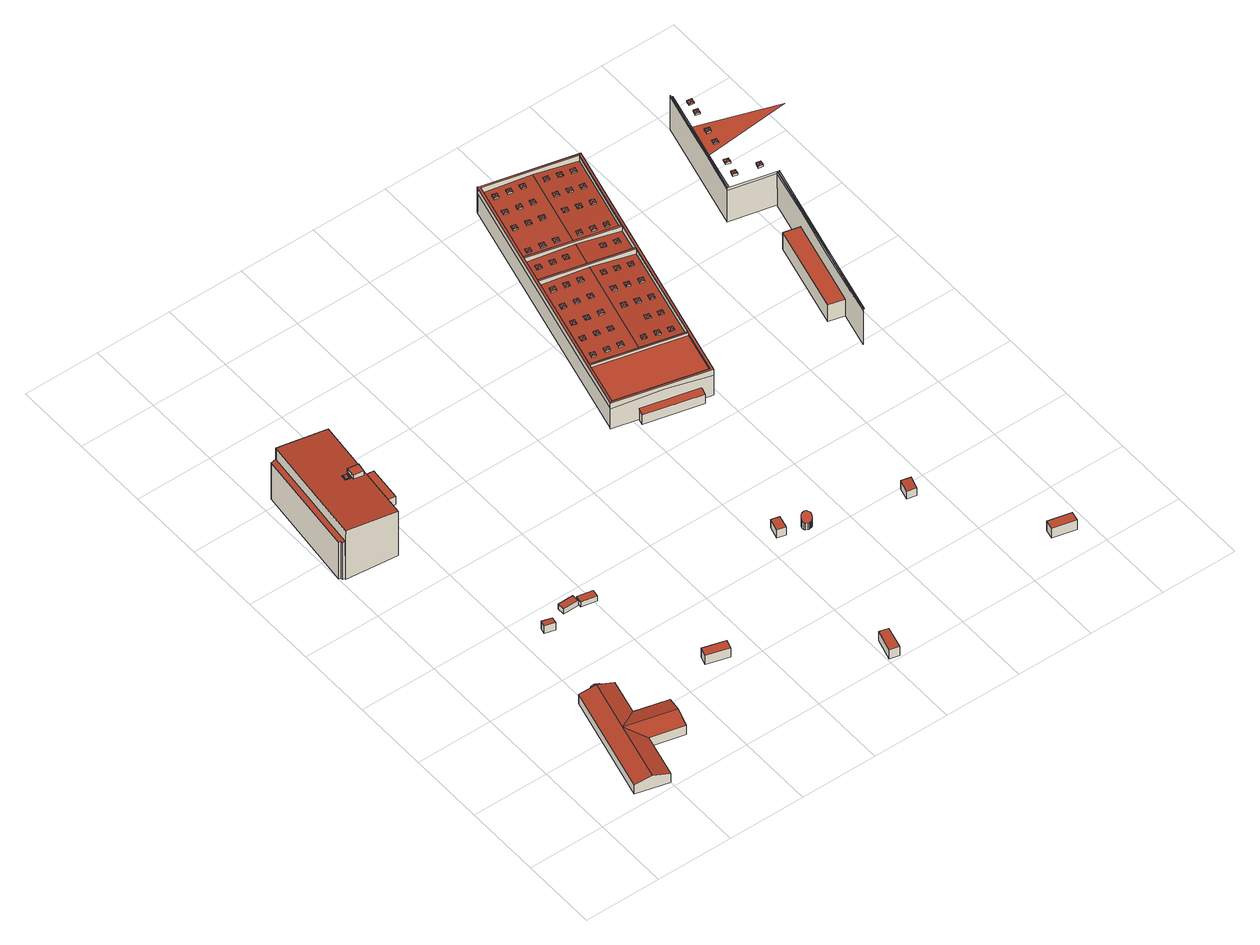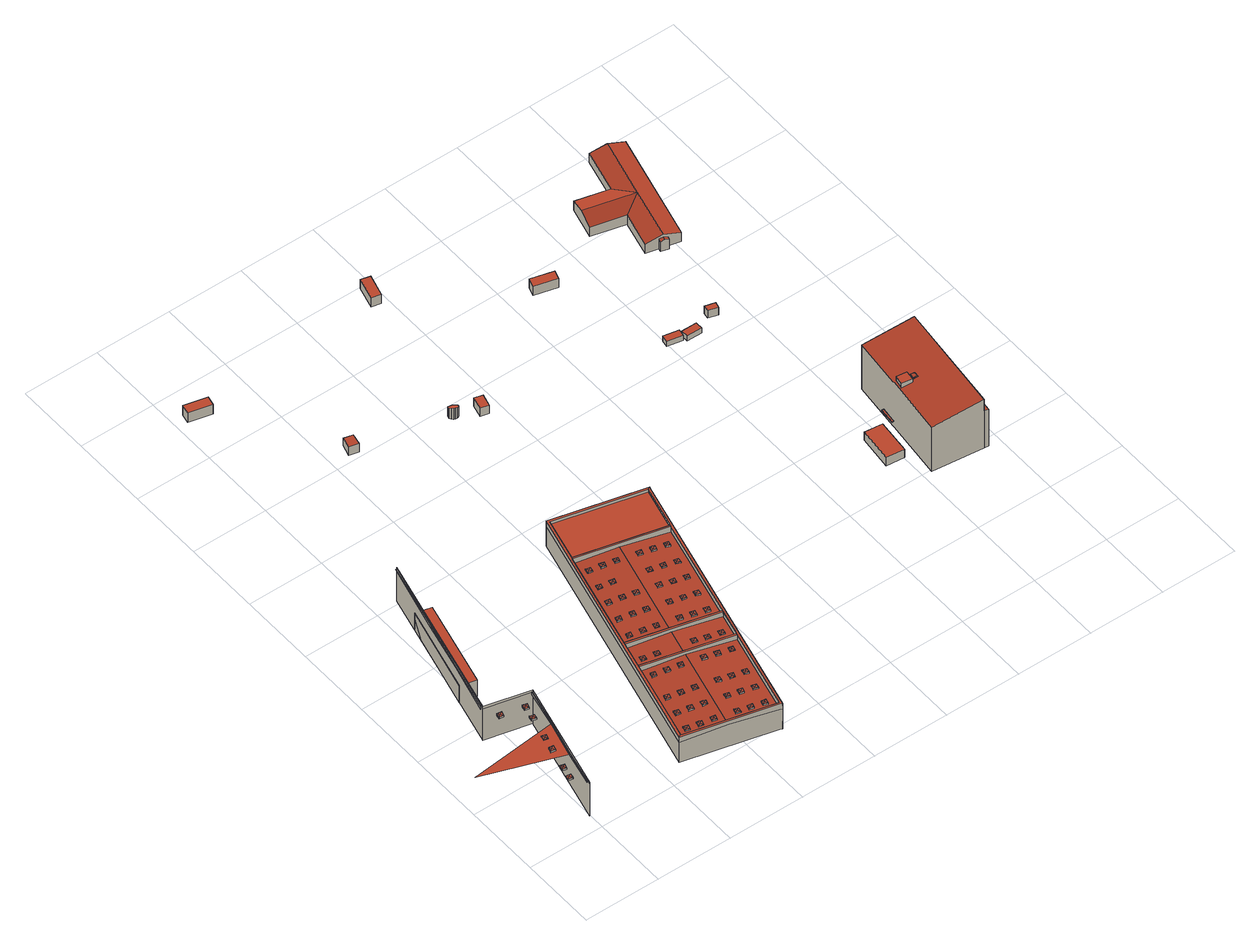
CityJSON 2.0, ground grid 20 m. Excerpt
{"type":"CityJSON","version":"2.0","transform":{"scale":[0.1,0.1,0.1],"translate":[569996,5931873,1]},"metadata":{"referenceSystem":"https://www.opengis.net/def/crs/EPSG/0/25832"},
"CityObjects":{
"building1":{"type":"Building","attributes":{"Grundfläche 2D":"339.719258","Grundhöhe NN":"2.034"},"geometry":[{"type":"Solid","lod":"3","boundaries":[[[[0,1,2,3]],[[1,4,5,2]],[[5,6,7,2]],[[7,8,9,2]],[[10,11,3,2,9]],[[12,13,14,15]],[[16,12,15,17]],[[1,0,18,19]],[[4,1,19,20]],[[6,5,4,20,21]],[[7,6,21,22]],[[8,7,22,23]],[[15,14,24,25,10,9,8,23,26,17]],[[11,10,25,27]],[[18,0,3,11,27]],[[16,17,26,28]],[[13,12,16,28,29]],[[14,13,29,24]],[[19,18,27,25,24,29,28,26,23,22,21,20]]]],"semantics":{"surfaces":[{"type":"RoofSurface"},{"type":"WallSurface"},{"type":"GroundSurface"}],"values":[[0,0,0,0,0,0,0,1,1,1,1,1,1,1,1,1,1,1,2]]}}]},
"building2":{"type":"Building","attributes":{"Grundfläche 2D":"427.227455","Grundhöhe NN":"2.000"},"children":["building2-1","building2-2","building2-3"],"geometry":[{"type":"Solid","lod":"3","boundaries":[[[[30,31,32,33,34,35]],[[36,37,38,39,40,41]],[[32,31,30,42,43,44,45,33]],[[33,45,46,41,34]],[[47,35,34,41,40,48]],[[30,35,47,42]],[[36,41,46,49]],[[37,36,49,50]],[[39,38,51,52]],[[38,37,50,51]],[[40,39,52,48]],[[43,42,47,48,52,51,50,49,46,45,44]]]],"semantics":{"surfaces":[{"type":"RoofSurface"},{"type":"WallSurface"},{"type":"GroundSurface"}],"values":[[0,0,1,1,1,1,1,1,1,1,1,2]]}}]},
"building2-1":{"type":"BuildingInstallation","parents":["building2"],"geometry":[{"type":"MultiSurface","lod":"3","boundaries":[[[53,54,55,56]],[[54,53,57,58]],[[58,59,55,54]],[[59,60,56,55]],[[53,56,60,57]]],"semantics":{"surfaces":[{"type":"RoofSurface"},{"type":"WallSurface"}],"values":[0,1,1,1,1]}}]},
"building2-2":{"type":"BuildingInstallation","parents":["building2"],"geometry":[{"type":"MultiSurface","lod":"3","boundaries":[[[61,62,63,64]],[[62,65,63]],[[61,64,66]],[[67,68,66,65]],[[61,66,68]],[[62,67,65]],[[62,61,68,67]],[[64,63,69,70]],[[66,64,70,71]],[[65,66,71,72]],[[63,65,72,69]]],"semantics":{"surfaces":[{"type":"RoofSurface"},{"type":"WallSurface"}],"values":[0,0,0,0,0,0,0,1,1,1,1]}}]},
"building2-3":{"type":"BuildingInstallation","parents":["building2"],"geometry":[{"type":"MultiSurface","lod":"3","boundaries":[[[73,74,75,76,77]],[[75,74,73,78,79,80]],[[76,75,80,81]],[[77,76,81,82]],[[73,77,82,78]],[[80,79,78,82,81]]],"semantics":{"surfaces":[{"type":"RoofSurface"},{"type":"WallSurface"},{"type":"OuterCeilingSurface"}],"values":[0,1,1,1,1,2]}}]},
"building3":{"type":"Building","attributes":{"Grundfläche 2D":"4.093659","Grundhöhe NN":"2.203"},"geometry":[{"type":"Solid","lod":"3","boundaries":[[[[83,84,85,86]],[[87,88,86,85]],[[88,89,83,86]],[[89,90,84,83]],[[90,87,85,84]],[[90,89,88,87]]]],"semantics":{"surfaces":[{"type":"RoofSurface"},{"type":"WallSurface"},{"type":"GroundSurface"}],"values":[[0,1,1,1,1,2]]}}]},
"building4":{"type":"Building","attributes":{"Grundfläche 2D":"7.383298","Grundhöhe NN":"2.461"},"geometry":[{"type":"Solid","lod":"3","boundaries":[[[[91,92,93,94]],[[95,96,94,93]],[[96,97,91,94]],[[97,98,92,91]],[[98,95,93,92]],[[98,97,96,95]]]],"semantics":{"surfaces":[{"type":"RoofSurface"},{"type":"WallSurface"},{"type":"GroundSurface"}],"values":[[0,1,1,1,1,2]]}}]},
"building5":{"type":"Building","attributes":{"Grundfläche 2D":"42.751842","Grundhöhe NN":"2.027"},"geometry":[{"type":"Solid","lod":"3","boundaries":[[[[99,100,101,102]],[[103,104,102,101]],[[104,105,99,102]],[[105,106,100,99]],[[106,103,101,100]],[[106,105,104,103]]]],"semantics":{"surfaces":[{"type":"RoofSurface"},{"type":"WallSurface"},{"type":"GroundSurface"}],"values":[[0,1,1,1,1,2]]}}]},
"building6":{"type":"Building","attributes":{"Grundfläche 2D":"7.384051","Grundhöhe NN":"2.547"},"geometry":[{"type":"Solid","lod":"3","boundaries":[[[[107,108,109,110]],[[111,112,110,109]],[[112,113,107,110]],[[113,114,108,107]],[[114,111,109,108]],[[114,113,112,111]]]],"semantics":{"surfaces":[{"type":"RoofSurface"},{"type":"WallSurface"},{"type":"GroundSurface"}],"values":[[0,1,1,1,1,2]]}}]},
"building7":{"type":"Building","attributes":{"Grundfläche 2D":"14.426968","Grundhöhe NN":"2.029"},"geometry":[{"type":"Solid","lod":"3","boundaries":[[[[115,116,117,118]],[[119,120,118,117]],[[120,121,115,118]],[[121,122,116,115]],[[122,119,117,116]],[[122,121,120,119]]]],"semantics":{"surfaces":[{"type":"RoofSurface"},{"type":"WallSurface"},{"type":"GroundSurface"}],"values":[[0,1,1,1,1,2]]}}]},
"building8":{"type":"Building","attributes":{"Grundfläche 2D":"14.946478","Grundhöhe NN":"2.054"},"geometry":[{"type":"Solid","lod":"3","boundaries":[[[[123,124,125,126]],[[127,128,126,125]],[[128,129,123,126]],[[129,130,124,123]],[[130,127,125,124]],[[130,129,128,127]]]],"semantics":{"surfaces":[{"type":"RoofSurface"},{"type":"WallSurface"},{"type":"GroundSurface"}],"values":[[0,1,1,1,1,2]]}}]},
"building9":{"type":"Building","attributes":{"Grundfläche 2D":"7.310961","Grundhöhe NN":"2.620"},"geometry":[{"type":"Solid","lod":"3","boundaries":[[[[131,132,133,134]],[[135,136,134,133]],[[136,137,131,134]],[[137,138,132,131]],[[138,135,133,132]],[[138,137,136,135]]]],"semantics":{"surfaces":[{"type":"RoofSurface"},{"type":"WallSurface"},{"type":"GroundSurface"}],"values":[[0,1,1,1,1,2]]}}]},
"building10":{"type":"Building","attributes":{"Grundfläche 2D":"4.818431","Grundhöhe NN":"2.617"},"geometry":[{"type":"Solid","lod":"3","boundaries":[[[[139,140,141,142,143,144,145,146,147,148,149,150,151,152,153,154,155,156]],[[157,158,148,147]],[[158,159,149,148]],[[159,160,150,149]],[[160,161,151,150]],[[161,162,152,151]],[[162,163,153,152]],[[163,164,154,153]],[[164,165,155,154]],[[165,166,156,155]],[[166,167,139,156]],[[167,168,140,139]],[[168,169,141,140]],[[169,170,142,141]],[[170,171,143,142]],[[171,172,144,143]],[[172,173,145,144]],[[174,157,147,146]],[[173,174,146,145]],[[164,163,162,161,160,159,158,157,174,173,172,171,170,169,168,167,166,165]]]],"semantics":{"surfaces":[{"type":"RoofSurface"},{"type":"WallSurface"},{"type":"GroundSurface"}],"values":[[0,1,1,1,1,1,1,1,1,1,1,1,1,1,1,1,1,1,1,2]]}}]},
"building11":{"type":"Building","attributes":{"Grundfläche 2D":"8.008462","Grundhöhe NN":"2.600"},"geometry":[{"type":"Solid","lod":"3","boundaries":[[[[175,176,177,178]],[[179,180,178,177]],[[180,181,175,178]],[[181,182,176,175]],[[182,179,177,176]],[[182,181,180,179]]]],"semantics":{"surfaces":[{"type":"RoofSurface"},{"type":"WallSurface"},{"type":"GroundSurface"}],"values":[[0,1,1,1,1,2]]}}]},
"building12":{"type":"Building","attributes":{"Grundfläche 2D":"1787.942837","Grundhöhe NN":"2.579"},"children":["building12-1","building12-2","building12-3","building12-4","building12-5","building12-6","building12-7","building12-8","building12-9","building12-10","building12-11","building12-12","building12-13","building12-14","building12-15","building12-16","building12-17","building12-18","building12-19","building12-20","building12-21","building12-22","building12-23","building12-24","building12-25","building12-26","building12-27","building12-28","building12-29","building12-30","building12-31","building12-32","building12-33","building12-34","building12-35","building12-36","building12-37","building12-38","building12-39","building12-40","building12-41","building12-42","building12-43","building12-44","building12-45","building12-46","building12-47","building12-48","building12-49","building12-50","building12-51","building12-52","building12-53","building12-54","building12-55","building12-56","building12-57","building12-58","building12-59"],"geometry":[{"type":"MultiSurface","lod":"3","boundaries":[[[183,184,185,186,187,188,189,190,191,192,193,194]],[[195,196,197,198]],[[199,200,201,202]],[[203,204,205,206]],[[192,191,207,208,209,185,184,210]],[[211,212,213,214]],[[215,216,217,218]],[[219,220,218,217]],[[221,212,211,222]],[[223,224,225,226]],[[227,228,225,224]],[[229,230,231,232]],[[221,222,201,188,187,186,185,203,206,186,187]],[[201,200,188]],[[195,198,228,227,190,189,188,200,220,219]],[[223,191,190,227,224]],[[233,234,235,236,194,193,192]],[[236,237,238,239,184,183,194]],[[217,216,196,195,219]],[[228,198,197,226,225]],[[220,200,199,215,218]],[[211,214,202,201,222]],[[223,226,197,191]],[[197,196,191]],[[199,207,191,196,216,215]],[[199,202,207]],[[207,208,205,204,209,208,207,202,214,213]],[[204,203,185,209]],[[210,184,239,240,241,242]],[[242,233,192,210]],[[232,243,244,245,242,241,240,239,246,247,229]],[[233,242,245,248]],[[249,236,235,234,233,248,250]],[[239,238,237,236,249,251,246]],[[230,229,247,252]],[[231,230,252,253]],[[232,231,253,243]],[[244,243,253,252,247,246,251,249,250,248,245]]],"semantics":{"surfaces":[{"type":"RoofSurface"},{"type":"WallSurface"},{"type":"GroundSurface"}],"values":[0,0,0,0,0,0,0,0,0,0,0,0,1,1,1,1,1,1,1,1,1,1,1,1,1,1,1,1,1,1,1,1,1,1,1,1,1,2]}}]},
"building12-1":{"type":"BuildingInstallation","parents":["building12"],"geometry":[{"type":"MultiSurface","lod":"3","boundaries":[[[254,255,256]],[[256,255,257]],[[258,255,254]],[[257,255,258]],[[259,260,254,256]],[[260,261,258,254]],[[261,262,257,258]],[[262,259,256,257]]],"semantics":{"surfaces":[{"type":"RoofSurface"},{"type":"WallSurface"}],"values":[0,0,0,0,1,1,1,1]}}]},
"building12-2":{"type":"BuildingInstallation","parents":["building12"],"geometry":[{"type":"MultiSurface","lod":"3","boundaries":[[[263,264,265]],[[265,264,266]],[[267,264,263]],[[266,264,267]],[[268,269,263,265]],[[269,270,267,263]],[[270,271,266,267]],[[271,268,265,266]]],"semantics":{"surfaces":[{"type":"RoofSurface"},{"type":"WallSurface"}],"values":[0,0,0,0,1,1,1,1]}}]},
"building12-3":{"type":"BuildingInstallation","parents":["building12"],"geometry":[{"type":"MultiSurface","lod":"3","boundaries":[[[272,273,274]],[[275,274,273,276]],[[277,273,272]],[[278,276,273,277]],[[279,272,274,280]],[[281,277,272,279]],[[281,282,283,276,278,277]],[[283,284,280,274,275,276]]],"semantics":{"surfaces":[{"type":"RoofSurface"},{"type":"WallSurface"}],"values":[0,0,0,0,1,1,1,1]}}]},
"building12-4":{"type":"BuildingInstallation","parents":["building12"],"geometry":[{"type":"MultiSurface","lod":"3","boundaries":[[[285,286,287]],[[287,286,288]],[[289,286,285]],[[288,286,289]],[[290,291,285,287]],[[291,292,289,285]],[[292,293,288,289]],[[293,290,287,288]]],"semantics":{"surfaces":[{"type":"RoofSurface"},{"type":"WallSurface"}],"values":[0,0,0,0,1,1,1,1]}}]},
"building12-5":{"type":"BuildingInstallation","parents":["building12"],"geometry":[{"type":"MultiSurface","lod":"3","boundaries":[[[294,295,296]],[[296,295,297]],[[298,295,294]],[[297,295,298]],[[299,300,294,296]],[[300,301,298,294]],[[302,297,298,301]],[[302,299,296,297]]],"semantics":{"surfaces":[{"type":"RoofSurface"},{"type":"WallSurface"}],"values":[0,0,0,0,1,1,1,1]}}]},
"building12-6":{"type":"BuildingInstallation","parents":["building12"],"geometry":[{"type":"MultiSurface","lod":"3","boundaries":[[[303,304,305]],[[305,304,306]],[[307,304,303]],[[306,304,307]],[[308,309,303,305]],[[309,310,307,303]],[[310,311,306,307]],[[311,308,305,306]]],"semantics":{"surfaces":[{"type":"RoofSurface"},{"type":"WallSurface"}],"values":[0,0,0,0,1,1,1,1]}}]},
"building12-7":{"type":"BuildingInstallation","parents":["building12"],"geometry":[{"type":"MultiSurface","lod":"3","boundaries":[[[312,313,314]],[[314,313,315]],[[316,313,312]],[[315,313,316]],[[317,318,312,314]],[[318,319,316,312]],[[319,320,315,316]],[[320,317,314,315]]],"semantics":{"surfaces":[{"type":"RoofSurface"},{"type":"WallSurface"}],"values":[0,0,0,0,1,1,1,1]}}]},
"building12-8":{"type":"BuildingInstallation","parents":["building12"],"geometry":[{"type":"MultiSurface","lod":"3","boundaries":[[[321,322,323]],[[323,322,324]],[[325,322,321]],[[326,324,322,325]],[[327,328,321,323]],[[329,325,321,328]],[[329,330,331,324,326,325]],[[331,327,323,324]]],"semantics":{"surfaces":[{"type":"RoofSurface"},{"type":"WallSurface"}],"values":[0,0,0,0,1,1,1,1]}}]},
"building12-9":{"type":"BuildingInstallation","parents":["building12"],"geometry":[{"type":"MultiSurface","lod":"3","boundaries":[[[332,333,334]],[[334,333,335]],[[336,333,332]],[[335,333,336]],[[337,338,332,334]],[[339,336,332,338]],[[339,340,335,336]],[[340,337,334,335]]],"semantics":{"surfaces":[{"type":"RoofSurface"},{"type":"WallSurface"}],"values":[0,0,0,0,1,1,1,1]}}]},
"building12-10":{"type":"BuildingInstallation","parents":["building12"],"geometry":[{"type":"MultiSurface","lod":"3","boundaries":[[[341,342,343,344]],[[344,343,345]],[[346,343,342]],[[345,343,346]],[[347,348,349,342,341,344]],[[349,350,346,342]],[[350,351,345,346]],[[351,347,344,345]]],"semantics":{"surfaces":[{"type":"RoofSurface"},{"type":"WallSurface"}],"values":[0,0,0,0,1,1,1,1]}}]},
"building12-11":{"type":"BuildingInstallation","parents":["building12"],"geometry":[{"type":"MultiSurface","lod":"3","boundaries":[[[352,353,354]],[[354,353,355]],[[356,353,352]],[[355,353,356]],[[357,358,352,354]],[[358,359,356,352]],[[359,360,355,356]],[[360,357,354,355]]],"semantics":{"surfaces":[{"type":"RoofSurface"},{"type":"WallSurface"}],"values":[0,0,0,0,1,1,1,1]}}]},
"building12-12":{"type":"BuildingInstallation","parents":["building12"],"geometry":[{"type":"MultiSurface","lod":"3","boundaries":[[[187,186,208,207]],[[208,186,206,205]],[[187,207,213,212,221]]],"semantics":{"surfaces":[{"type":"RoofSurface"},{"type":"WallSurface"}],"values":[0,1,1]}}]},
"building12-13":{"type":"BuildingInstallation","parents":["building12"],"geometry":[{"type":"MultiSurface","lod":"3","boundaries":[[[361,362,363,364]],[[364,363,365]],[[366,363,362]],[[365,363,366]],[[367,368,369,362,361,364]],[[369,370,366,362]],[[370,371,365,366]],[[371,367,364,365]]],"semantics":{"surfaces":[{"type":"RoofSurface"},{"type":"WallSurface"}],"values":[0,0,0,0,1,1,1,1]}}]},
"building12-14":{"type":"BuildingInstallation","parents":["building12"],"geometry":[{"type":"MultiSurface","lod":"3","boundaries":[[[372,373,374]],[[374,373,375]],[[376,373,372]],[[375,373,376]],[[377,378,372,374]],[[378,379,376,372]],[[379,380,375,376]],[[380,377,374,375]]],"semantics":{"surfaces":[{"type":"RoofSurface"},{"type":"WallSurface"}],"values":[0,0,0,0,1,1,1,1]}}]},
"building12-15":{"type":"BuildingInstallation","parents":["building12"],"geometry":[{"type":"MultiSurface","lod":"3","boundaries":[[[381,382,383]],[[383,382,384]],[[385,382,381]],[[384,382,385]],[[386,387,381,383]],[[387,388,385,381]],[[388,389,384,385]],[[389,386,383,384]]],"semantics":{"surfaces":[{"type":"RoofSurface"},{"type":"WallSurface"}],"values":[0,0,0,0,1,1,1,1]}}]},
"building12-16":{"type":"BuildingInstallation","parents":["building12"],"geometry":[{"type":"MultiSurface","lod":"3","boundaries":[[[390,391,392]],[[392,391,393]],[[394,391,390]],[[393,391,394]],[[395,396,390,392]],[[396,397,394,390]],[[397,398,393,394]],[[398,395,392,393]]],"semantics":{"surfaces":[{"type":"RoofSurface"},{"type":"WallSurface"}],"values":[0,0,0,0,1,1,1,1]}}]},
"building12-17":{"type":"BuildingInstallation","parents":["building12"],"geometry":[{"type":"MultiSurface","lod":"3","boundaries":[[[399,400,401]],[[401,400,402]],[[403,404,400,399]],[[402,400,404]],[[405,406,399,401]],[[406,407,408,404,403,399]],[[408,409,402,404]],[[409,405,401,402]]],"semantics":{"surfaces":[{"type":"RoofSurface"},{"type":"WallSurface"}],"values":[0,0,0,0,1,1,1,1]}}]},
"building12-18":{"type":"BuildingInstallation","parents":["building12"],"geometry":[{"type":"MultiSurface","lod":"3","boundaries":[[[410,411,412,413]],[[413,412,414]],[[415,412,411]],[[414,412,415]],[[416,417,418,411,410,413]],[[418,419,415,411]],[[419,420,414,415]],[[420,416,413,414]]],"semantics":{"surfaces":[{"type":"RoofSurface"},{"type":"WallSurface"}],"values":[0,0,0,0,1,1,1,1]}}]},
"building12-19":{"type":"BuildingInstallation","parents":["building12"],"geometry":[{"type":"MultiSurface","lod":"3","boundaries":[[[421,422,423]],[[423,422,424]],[[425,422,421]],[[424,422,425]],[[426,427,421,423]],[[427,428,425,421]],[[428,429,424,425]],[[429,426,423,424]]],"semantics":{"surfaces":[{"type":"RoofSurface"},{"type":"WallSurface"}],"values":[0,0,0,0,1,1,1,1]}}]},
"building12-20":{"type":"BuildingInstallation","parents":["building12"],"geometry":[{"type":"MultiSurface","lod":"3","boundaries":[[[430,431,432,433]],[[433,432,434]],[[435,432,431]],[[434,432,435]],[[436,437,438,431,430,433]],[[438,439,435,431]],[[439,440,434,435]],[[440,436,433,434]]],"semantics":{"surfaces":[{"type":"RoofSurface"},{"type":"WallSurface"}],"values":[0,0,0,0,1,1,1,1]}}]},
"building12-21":{"type":"BuildingInstallation","parents":["building12"],"geometry":[{"type":"MultiSurface","lod":"3","boundaries":[[[441,442,443]],[[443,442,444]],[[445,442,441]],[[444,442,445]],[[446,447,441,443]],[[447,448,445,441]],[[448,449,444,445]],[[449,446,443,444]]],"semantics":{"surfaces":[{"type":"RoofSurface"},{"type":"WallSurface"}],"values":[0,0,0,0,1,1,1,1]}}]},
"building12-22":{"type":"BuildingInstallation","parents":["building12"],"geometry":[{"type":"MultiSurface","lod":"3","boundaries":[[[450,451,452]],[[452,451,453]],[[454,451,450]],[[453,451,454]],[[455,456,450,452]],[[456,457,454,450]],[[457,458,453,454]],[[458,455,452,453]]],"semantics":{"surfaces":[{"type":"RoofSurface"},{"type":"WallSurface"}],"values":[0,0,0,0,1,1,1,1]}}]},
"building12-23":{"type":"BuildingInstallation","parents":["building12"],"geometry":[{"type":"MultiSurface","lod":"3","boundaries":[[[459,460,461]],[[462,461,460,463]],[[464,460,459]],[[465,463,460,464]],[[466,467,459,461]],[[467,468,464,459]],[[468,469,470,463,465,464]],[[470,471,466,461,462,463]]],"semantics":{"surfaces":[{"type":"RoofSurface"},{"type":"WallSurface"}],"values":[0,0,0,0,1,1,1,1]}}]},
"building12-24":{"type":"BuildingInstallation","parents":["building12"],"geometry":[{"type":"MultiSurface","lod":"3","boundaries":[[[472,473,474,475]],[[475,474,476]],[[477,474,473]],[[476,474,477]],[[478,479,480,473,472,475]],[[480,481,477,473]],[[481,482,476,477]],[[482,478,475,476]]],"semantics":{"surfaces":[{"type":"RoofSurface"},{"type":"WallSurface"}],"values":[0,0,0,0,1,1,1,1]}}]},
"building12-25":{"type":"BuildingInstallation","parents":["building12"],"geometry":[{"type":"MultiSurface","lod":"3","boundaries":[[[483,484,485,486]],[[486,485,487]],[[488,485,484]],[[489,487,485,488]],[[490,491,492,484,483,486]],[[492,493,488,484]],[[493,494,495,487,489,488]],[[495,490,486,487]]],"semantics":{"surfaces":[{"type":"RoofSurface"},{"type":"WallSurface"}],"values":[0,0,0,0,1,1,1,1]}}]},
"building12-26":{"type":"BuildingInstallation","parents":["building12"],"geometry":[{"type":"MultiSurface","lod":"3","boundaries":[[[496,497,498]],[[498,497,499]],[[500,497,496]],[[499,497,500]],[[501,502,496,498]],[[502,503,500,496]],[[503,504,499,500]],[[504,501,498,499]]],"semantics":{"surfaces":[{"type":"RoofSurface"},{"type":"WallSurface"}],"values":[0,0,0,0,1,1,1,1]}}]},
"building12-27":{"type":"BuildingInstallation","parents":["building12"],"geometry":[{"type":"MultiSurface","lod":"3","boundaries":[[[505,506,507]],[[507,506,508]],[[509,506,505]],[[508,506,509]],[[510,511,505,507]],[[511,512,509,505]],[[512,513,508,509]],[[513,510,507,508]]],"semantics":{"surfaces":[{"type":"RoofSurface"},{"type":"WallSurface"}],"values":[0,0,0,0,1,1,1,1]}}]},
"building12-28":{"type":"BuildingInstallation","parents":["building12"],"geometry":[{"type":"MultiSurface","lod":"3","boundaries":[[[514,515,516]],[[516,515,517]],[[518,515,514]],[[517,515,518]],[[519,520,514,516]],[[520,521,518,514]],[[521,522,517,518]],[[522,519,516,517]]],"semantics":{"surfaces":[{"type":"RoofSurface"},{"type":"WallSurface"}],"values":[0,0,0,0,1,1,1,1]}}]},
"building12-29":{"type":"BuildingInstallation","parents":["building12"],"geometry":[{"type":"MultiSurface","lod":"3","boundaries":[[[523,524,525]],[[525,524,526]],[[527,528,524,523]],[[526,524,528]],[[529,530,523,525]],[[530,531,532,528,527,523]],[[532,533,526,528]],[[533,529,525,526]]],"semantics":{"surfaces":[{"type":"RoofSurface"},{"type":"WallSurface"}],"values":[0,0,0,0,1,1,1,1]}}]},
"building12-30":{"type":"BuildingInstallation","parents":["building12"],"geometry":[{"type":"MultiSurface","lod":"3","boundaries":[[[534,535,536]],[[537,536,535,538]],[[539,535,534]],[[538,535,539]],[[540,541,534,536]],[[541,542,539,534]],[[542,543,538,539]],[[543,544,540,536,537,538]]],"semantics":{"surfaces":[{"type":"RoofSurface"},{"type":"WallSurface"}],"values":[0,0,0,0,1,1,1,1]}}]},
"building12-31":{"type":"BuildingInstallation","parents":["building12"],"geometry":[{"type":"MultiSurface","lod":"3","boundaries":[[[545,546,547]],[[547,546,548]],[[549,550,546,545]],[[548,546,550]],[[551,552,545,547]],[[552,553,554,550,549,545]],[[554,555,548,550]],[[555,551,547,548]]],"semantics":{"surfaces":[{"type":"RoofSurface"},{"type":"WallSurface"}],"values":[0,0,0,0,1,1,1,1]}}]},
"building12-32":{"type":"BuildingInstallation","parents":["building12"],"geometry":[{"type":"MultiSurface","lod":"3","boundaries":[[[556,557,558]],[[558,557,559]],[[560,561,557,556]],[[559,557,561]],[[562,563,564,561,560,556]],[[565,562,556,558]],[[564,566,559,561]],[[566,565,558,559]]],"semantics":{"surfaces":[{"type":"RoofSurface"},{"type":"WallSurface"}],"values":[0,0,0,0,1,1,1,1]}}]},
"building12-33":{"type":"BuildingInstallation","parents":["building12"],"geometry":[{"type":"MultiSurface","lod":"3","boundaries":[[[567,568,569]],[[569,568,570]],[[571,568,567]],[[572,570,568,571]],[[573,574,567,569]],[[574,575,571,567]],[[575,576,577,570,572,571]],[[577,573,569,570]]],"semantics":{"surfaces":[{"type":"RoofSurface"},{"type":"WallSurface"}],"values":[0,0,0,0,1,1,1,1]}}]},
"building12-34":{"type":"BuildingInstallation","parents":["building12"],"geometry":[{"type":"MultiSurface","lod":"3","boundaries":[[[578,579,580]],[[580,579,581]],[[582,579,578]],[[583,581,579,582]],[[584,585,578,580]],[[585,586,582,578]],[[586,587,588,581,583,582]],[[588,584,580,581]]],"semantics":{"surfaces":[{"type":"RoofSurface"},{"type":"WallSurface"}],"values":[0,0,0,0,1,1,1,1]}}]},
"building12-35":{"type":"BuildingInstallation","parents":["building12"],"geometry":[{"type":"MultiSurface","lod":"3","boundaries":[[[589,590,591]],[[591,590,592]],[[593,594,590,589]],[[592,590,594]],[[595,596,589,591]],[[596,597,598,594,593,589]],[[598,599,592,594]],[[599,595,591,592]]],"semantics":{"surfaces":[{"type":"RoofSurface"},{"type":"WallSurface"}],"values":[0,0,0,0,1,1,1,1]}}]},
"building12-36":{"type":"BuildingInstallation","parents":["building12"],"geometry":[{"type":"MultiSurface","lod":"3","boundaries":[[[600,601,602]],[[602,601,603]],[[604,601,600]],[[605,603,601,604]],[[606,607,600,602]],[[607,608,604,600]],[[608,609,610,603,605,604]],[[610,606,602,603]]],"semantics":{"surfaces":[{"type":"RoofSurface"},{"type":"WallSurface"}],"values":[0,0,0,0,1,1,1,1]}}]},
"building12-37":{"type":"BuildingInstallation","parents":["building12"],"geometry":[{"type":"MultiSurface","lod":"3","boundaries":[[[611,612,613]],[[613,612,614]],[[615,612,611]],[[614,612,615]],[[616,617,611,613]],[[617,618,615,611]],[[618,619,614,615]],[[619,616,613,614]]],"semantics":{"surfaces":[{"type":"RoofSurface"},{"type":"WallSurface"}],"values":[0,0,0,0,1,1,1,1]}}]},
"building12-38":{"type":"BuildingInstallation","parents":["building12"],"geometry":[{"type":"MultiSurface","lod":"3","boundaries":[[[620,621,622]],[[622,621,623]],[[624,621,620]],[[623,621,624]],[[625,626,620,622]],[[627,624,620,626]],[[627,628,623,624]],[[628,625,622,623]]],"semantics":{"surfaces":[{"type":"RoofSurface"},{"type":"WallSurface"}],"values":[0,0,0,0,1,1,1,1]}}]},
"building12-39":{"type":"BuildingInstallation","parents":["building12"],"geometry":[{"type":"MultiSurface","lod":"3","boundaries":[[[629,630,631]],[[631,630,632]],[[633,630,629]],[[632,630,633]],[[634,635,629,631]],[[635,636,633,629]],[[636,637,632,633]],[[637,634,631,632]]],"semantics":{"surfaces":[{"type":"RoofSurface"},{"type":"WallSurface"}],"values":[0,0,0,0,1,1,1,1]}}]},
"building12-40":{"type":"BuildingInstallation","parents":["building12"],"geometry":[{"type":"MultiSurface","lod":"3","boundaries":[[[638,639,640]],[[640,639,641]],[[642,639,638]],[[641,639,642]],[[643,644,638,640]],[[644,645,642,638]],[[645,646,641,642]],[[646,643,640,641]]],"semantics":{"surfaces":[{"type":"RoofSurface"},{"type":"WallSurface"}],"values":[0,0,0,0,1,1,1,1]}}]},
"building12-41":{"type":"BuildingInstallation","parents":["building12"],"geometry":[{"type":"MultiSurface","lod":"3","boundaries":[[[647,648,649]],[[649,648,650]],[[651,648,647]],[[650,648,651]],[[652,653,647,649]],[[653,654,651,647]],[[654,655,650,651]],[[655,652,649,650]]],"semantics":{"surfaces":[{"type":"RoofSurface"},{"type":"WallSurface"}],"values":[0,0,0,0,1,1,1,1]}}]},
"building12-42":{"type":"BuildingInstallation","parents":["building12"],"geometry":[{"type":"MultiSurface","lod":"3","boundaries":[[[656,657,658]],[[658,657,659]],[[660,661,657,656]],[[659,657,661]],[[662,663,656,658]],[[663,664,665,661,660,656]],[[665,666,659,661]],[[666,662,658,659]]],"semantics":{"surfaces":[{"type":"RoofSurface"},{"type":"WallSurface"}],"values":[0,0,0,0,1,1,1,1]}}]},
"building12-43":{"type":"BuildingInstallation","parents":["building12"],"geometry":[{"type":"MultiSurface","lod":"3","boundaries":[[[667,668,669]],[[669,668,670]],[[671,668,667]],[[670,668,671]],[[672,673,667,669]],[[674,671,667,673]],[[674,675,670,671]],[[672,669,670,675]]],"semantics":{"surfaces":[{"type":"RoofSurface"},{"type":"WallSurface"}],"values":[0,0,0,0,1,1,1,1]}}]},
"building12-44":{"type":"BuildingInstallation","parents":["building12"],"geometry":[{"type":"MultiSurface","lod":"3","boundaries":[[[676,677,678]],[[678,677,679]],[[680,677,676]],[[679,677,680]],[[681,682,676,678]],[[682,683,680,676]],[[683,684,679,680]],[[684,681,678,679]]],"semantics":{"surfaces":[{"type":"RoofSurface"},{"type":"WallSurface"}],"values":[0,0,0,0,1,1,1,1]}}]},
"building12-45":{"type":"BuildingInstallation","parents":["building12"],"geometry":[{"type":"MultiSurface","lod":"3","boundaries":[[[685,686,687]],[[687,686,688]],[[689,690,686,685]],[[688,686,690]],[[691,692,685,687]],[[692,693,694,690,689,685]],[[694,695,688,690]],[[695,691,687,688]]],"semantics":{"surfaces":[{"type":"RoofSurface"},{"type":"WallSurface"}],"values":[0,0,0,0,1,1,1,1]}}]},
"building12-46":{"type":"BuildingInstallation","parents":["building12"],"geometry":[{"type":"MultiSurface","lod":"3","boundaries":[[[696,697,698,699]],[[699,698,700]],[[701,698,697]],[[700,698,701]],[[702,703,704,697,696,699]],[[704,705,701,697]],[[705,706,700,701]],[[706,702,699,700]]],"semantics":{"surfaces":[{"type":"RoofSurface"},{"type":"WallSurface"}],"values":[0,0,0,0,1,1,1,1]}}]},
"building12-47":{"type":"BuildingInstallation","parents":["building12"],"geometry":[{"type":"MultiSurface","lod":"3","boundaries":[[[707,708,709]],[[709,708,710]],[[711,708,707]],[[710,708,711]],[[712,713,707,709]],[[713,714,711,707]],[[714,715,710,711]],[[715,712,709,710]]],"semantics":{"surfaces":[{"type":"RoofSurface"},{"type":"WallSurface"}],"values":[0,0,0,0,1,1,1,1]}}]},
"building12-48":{"type":"BuildingInstallation","parents":["building12"],"geometry":[{"type":"MultiSurface","lod":"3","boundaries":[[[716,717,718]],[[718,717,719]],[[720,717,716]],[[721,719,717,720]],[[722,723,716,718]],[[723,724,720,716]],[[724,725,726,719,721,720]],[[726,722,718,719]]],"semantics":{"surfaces":[{"type":"RoofSurface"},{"type":"WallSurface"}],"values":[0,0,0,0,1,1,1,1]}}]},
"building12-49":{"type":"BuildingInstallation","parents":["building12"],"geometry":[{"type":"MultiSurface","lod":"3","boundaries":[[[727,728,729]],[[729,728,730]],[[731,728,727]],[[730,728,731]],[[732,733,727,729]],[[733,734,731,727]],[[734,735,730,731]],[[735,732,729,730]]],"semantics":{"surfaces":[{"type":"RoofSurface"},{"type":"WallSurface"}],"values":[0,0,0,0,1,1,1,1]}}]},
"building12-50":{"type":"BuildingInstallation","parents":["building12"],"geometry":[{"type":"MultiSurface","lod":"3","boundaries":[[[736,737,738]],[[739,738,737,740]],[[741,737,736]],[[742,740,737,741]],[[743,744,736,738]],[[744,745,741,736]],[[745,746,747,740,742,741]],[[747,748,743,738,739,740]]],"semantics":{"surfaces":[{"type":"RoofSurface"},{"type":"WallSurface"}],"values":[0,0,0,0,1,1,1,1]}}]},
"building12-51":{"type":"BuildingInstallation","parents":["building12"],"geometry":[{"type":"MultiSurface","lod":"3","boundaries":[[[749,750,751]],[[751,750,752]],[[753,750,749]],[[752,750,753]],[[754,749,751,755]],[[754,756,753,749]],[[756,757,752,753]],[[757,755,751,752]]],"semantics":{"surfaces":[{"type":"RoofSurface"},{"type":"WallSurface"}],"values":[0,0,0,0,1,1,1,1]}}]},
"building12-52":{"type":"BuildingInstallation","parents":["building12"],"geometry":[{"type":"MultiSurface","lod":"3","boundaries":[[[758,759,760]],[[760,759,761]],[[762,759,758]],[[763,761,759,762]],[[764,758,760,765]],[[766,762,758,764]],[[766,767,768,761,763,762]],[[768,765,760,761]]],"semantics":{"surfaces":[{"type":"RoofSurface"},{"type":"WallSurface"}],"values":[0,0,0,0,1,1,1,1]}}]},
"building12-53":{"type":"BuildingInstallation","parents":["building12"],"geometry":[{"type":"MultiSurface","lod":"3","boundaries":[[[769,770,771]],[[771,770,772]],[[773,770,769]],[[772,770,773]],[[774,775,769,771]],[[775,776,773,769]],[[776,777,772,773]],[[777,774,771,772]]],"semantics":{"surfaces":[{"type":"RoofSurface"},{"type":"WallSurface"}],"values":[0,0,0,0,1,1,1,1]}}]},
"building12-54":{"type":"BuildingInstallation","parents":["building12"],"geometry":[{"type":"MultiSurface","lod":"3","boundaries":[[[778,779,780]],[[780,779,781]],[[782,779,778]],[[783,781,779,782]],[[784,785,778,780]],[[785,786,782,778]],[[786,787,788,781,783,782]],[[788,784,780,781]]],"semantics":{"surfaces":[{"type":"RoofSurface"},{"type":"WallSurface"}],"values":[0,0,0,0,1,1,1,1]}}]},
"building12-55":{"type":"BuildingInstallation","parents":["building12"],"geometry":[{"type":"MultiSurface","lod":"3","boundaries":[[[789,790,791]],[[791,790,792]],[[793,790,789]],[[794,792,790,793]],[[795,796,789,791]],[[796,797,793,789]],[[797,798,799,792,794,793]],[[799,795,791,792]]],"semantics":{"surfaces":[{"type":"RoofSurface"},{"type":"WallSurface"}],"values":[0,0,0,0,1,1,1,1]}}]},
"building12-56":{"type":"BuildingInstallation","parents":["building12"],"geometry":[{"type":"MultiSurface","lod":"3","boundaries":[[[800,801,802]],[[802,801,803]],[[804,805,801,800]],[[803,801,805]],[[806,807,800,802]],[[807,808,809,805,804,800]],[[809,810,803,805]],[[810,806,802,803]]],"semantics":{"surfaces":[{"type":"RoofSurface"},{"type":"WallSurface"}],"values":[0,0,0,0,1,1,1,1]}}]},
"building12-57":{"type":"BuildingInstallation","parents":["building12"],"geometry":[{"type":"MultiSurface","lod":"3","boundaries":[[[811,812,813]],[[813,812,814]],[[815,812,811]],[[814,812,815]],[[816,817,811,813]],[[817,818,815,811]],[[818,819,814,815]],[[819,816,813,814]]],"semantics":{"surfaces":[{"type":"RoofSurface"},{"type":"WallSurface"}],"values":[0,0,0,0,1,1,1,1]}}]},
"building12-58":{"type":"BuildingInstallation","parents":["building12"],"geometry":[{"type":"MultiSurface","lod":"3","boundaries":[[[820,821,822]],[[822,821,823]],[[824,821,820]],[[823,821,824]],[[825,826,820,822]],[[826,827,824,820]],[[827,828,823,824]],[[828,825,822,823]]],"semantics":{"surfaces":[{"type":"RoofSurface"},{"type":"WallSurface"}],"values":[0,0,0,0,1,1,1,1]}}]},
"building12-59":{"type":"BuildingInstallation","parents":["building12"],"geometry":[{"type":"MultiSurface","lod":"3","boundaries":[[[829,830,831]],[[831,830,832]],[[833,830,829]],[[832,830,833]],[[834,835,829,831]],[[835,836,833,829]],[[836,837,832,833]],[[837,834,831,832]]],"semantics":{"surfaces":[{"type":"RoofSurface"},{"type":"WallSurface"}],"values":[0,0,0,0,1,1,1,1]}}]},
"building13":{"type":"Building","attributes":{"Grundfläche 2D":"14.970627","Grundhöhe NN":"2.016"},"geometry":[{"type":"Solid","lod":"3","boundaries":[[[[838,839,840,841]],[[842,843,841,840]],[[843,844,838,841]],[[844,845,839,838]],[[845,842,840,839]],[[842,845,844,843]]]],"semantics":{"surfaces":[{"type":"RoofSurface"},{"type":"WallSurface"},{"type":"GroundSurface"}],"values":[[0,1,1,1,1,2]]}}]},
"building14":{"type":"Building","attributes":{"Grundfläche 2D":"101.284218","Grundhöhe NN":"1.949"},"geometry":[{"type":"Solid","lod":"3","boundaries":[[[[846,847,848,849]],[[847,846,850,851]],[[848,847,851,852]],[[849,848,852,853]],[[846,849,853,850]],[[851,850,853,852]]]],"semantics":{"surfaces":[{"type":"RoofSurface"},{"type":"WallSurface"},{"type":"GroundSurface"}],"values":[[0,1,1,1,1,2]]}}]},
"building15":{"type":"Building","attributes":{"Grundfläche 2D":"4274.106168","Grundhöhe NN":"1.910"},"children":["building15-1","building15-2","building15-3","building15-4","building15-5","building15-6","building15-7"],"geometry":[{"type":"MultiSurface","lod":"3","boundaries":[[[854,855,856,857,858,859,860,861,862]],[[863,864,865,866,867,868,869,870]],[[871,869,868,867,866,865,872,873]],[[874,875,876,877]],[[878,865,864,879]],[[878,880,872,865]],[[881,882,883,884,878,879]],[[878,884,883,882,885,880]],[[886,874,877,887]],[[888,887,877]],[[889,886,887,890]]],"semantics":{"surfaces":[{"type":"WallSurface"},{"type":"RoofSurface"}],"values":[0,0,0,0,0,0,0,0,0,1,0]}}]},
"building15-1":{"type":"BuildingInstallation","parents":["building15"],"geometry":[{"type":"MultiSurface","lod":"3","boundaries":[[[891,892,893]],[[893,892,894]],[[895,892,891]],[[894,892,895]],[[896,897,891,893]],[[897,898,895,891]],[[898,899,894,895]],[[899,896,893,894]]],"semantics":{"surfaces":[{"type":"RoofSurface"},{"type":"WallSurface"}],"values":[0,0,0,0,1,1,1,1]}}]},
"building15-2":{"type":"BuildingInstallation","parents":["building15"],"geometry":[{"type":"MultiSurface","lod":"3","boundaries":[[[900,901,902]],[[902,901,903]],[[904,905,901,900]],[[903,901,905]],[[906,907,900,902]],[[907,908,909,905,904,900]],[[910,903,905,909]],[[902,903,910,906]]],"semantics":{"surfaces":[{"type":"RoofSurface"},{"type":"WallSurface"}],"values":[0,0,0,0,1,1,1,1]}}]},
"building15-3":{"type":"BuildingInstallation","parents":["building15"],"geometry":[{"type":"MultiSurface","lod":"3","boundaries":[[[911,912,913]],[[913,912,914]],[[915,912,911]],[[914,912,915]],[[916,917,911,913]],[[917,918,915,911]],[[918,919,914,915]],[[919,916,913,914]]],"semantics":{"surfaces":[{"type":"RoofSurface"},{"type":"WallSurface"}],"values":[0,0,0,0,1,1,1,1]}}]},
"building15-4":{"type":"BuildingInstallation","parents":["building15"],"geometry":[{"type":"MultiSurface","lod":"3","boundaries":[[[920,921,922]],[[922,921,923]],[[924,921,920]],[[923,921,924]],[[925,926,920,922]],[[927,924,920,926]],[[927,928,923,924]],[[928,925,922,923]]],"semantics":{"surfaces":[{"type":"RoofSurface"},{"type":"WallSurface"}],"values":[0,0,0,0,1,1,1,1]}}]},
"building15-5":{"type":"BuildingInstallation","parents":["building15"],"geometry":[{"type":"MultiSurface","lod":"3","boundaries":[[[929,930,931]],[[931,930,932]],[[933,930,929]],[[932,930,933]],[[934,935,929,931]],[[935,936,933,929]],[[936,937,932,933]],[[937,934,931,932]]],"semantics":{"surfaces":[{"type":"RoofSurface"},{"type":"WallSurface"}],"values":[0,0,0,0,1,1,1,1]}}]},
"building15-6":{"type":"BuildingInstallation","parents":["building15"],"geometry":[{"type":"MultiSurface","lod":"3","boundaries":[[[938,939,940]],[[940,939,941]],[[942,939,938]],[[941,939,942]],[[943,944,938,940]],[[944,945,942,938]],[[945,946,941,942]],[[946,943,940,941]]],"semantics":{"surfaces":[{"type":"RoofSurface"},{"type":"WallSurface"}],"values":[0,0,0,0,1,1,1,1]}}]},
"building15-7":{"type":"BuildingInstallation","parents":["building15"],"geometry":[{"type":"MultiSurface","lod":"3","boundaries":[[[947,948,949]],[[949,948,950]],[[951,948,947]],[[950,948,951]],[[952,953,950,951]],[[954,955,947,949]],[[955,952,951,947]],[[953,954,949,950]]],"semantics":{"surfaces":[{"type":"RoofSurface"},{"type":"WallSurface"}],"values":[0,0,0,0,1,1,1,1]}}]}
},
"vertices":[
[200,12,39],[227,125,39],[195,178,51],[157,22,51],[314,104,39],[324,146,51],[335,188,39],[248,209,39],[270,303,39],[228,313,51],[186,323,39],[115,33,39],[230,322,44],[220,324,41],[218,315,41],[228,313,44],[240,319,41],[238,310,41],[200,12,10],[227,125,10],[314,104,10],[335,188,10],[248,209,10],[270,303,10],[218,315,10],[186,323,10],[238,310,10],[115,33,10],[240,319,10],[220,324,10],
[146,915,152],[160,1045,152],[160,1048,152],[177,1204,152],[43,1219,166],[12,929,166],[31,1220,126],[1,940,126],[6,939,128],[6,933,128],[13,932,130],[43,1219,130],[146,915,10],[160,1045,10],[160,1048,10],[177,1204,10],[43,1219,10],[12,929,10],[13,932,10],[31,1220,10],[1,940,10],[6,939,10],[6,933,10],
[153,1046,166],[157,1070,166],[129,1074,166],[126,1050,166],[153,1046,152],[157,1070,152],[129,1074,155],[126,1050,155],
[122,1067,159],[121,1056,159],[122,1054,158],[124,1069,158],[109,1056,158],[110,1070,158],[111,1057,160],[112,1068,160],[122,1054,156],[124,1069,156],[110,1070,157],[109,1056,157],
[160,1048,29],[160,1045,29],[156,1006,29],[161,1006,29],[165,1048,29],[160,1048,27],[160,1045,27],[156,1006,27],[161,1006,27],[165,1048,27],
[280,526,36],[283,541,36],[258,548,36],[254,533,36],[258,548,12],[254,533,12],[280,526,12],[283,541,12],
[322,551,31],[362,551,31],[362,570,31],[322,570,31],[362,570,15],[322,570,15],[322,551,15],[362,551,15],
[236,1039,36],[245,1129,36],[198,1134,36],[189,1044,36],[198,1134,10],[189,1044,10],[236,1039,10],[245,1129,10],
[404,537,31],[407,555,31],[368,563,31],[364,545,31],[368,563,15],[364,545,15],[404,537,15],[407,555,15],
[534,228,39],[541,251,39],[483,267,39],[476,244,39],[483,267,10],[476,244,10],[534,228,10],[541,251,10],
[828,3,40],[843,61,40],[819,67,40],[804,9,40],[819,67,11],[804,9,11],[828,3,11],[843,61,11],
[851,437,42],[859,470,42],[838,476,42],[830,443,42],[838,476,16],[830,443,16],[851,437,16],[859,470,16],
[909,420,38],[912,422,40],[914,425,42],[916,429,45],[916,434,48],[914,438,50],[911,442,51],[906,444,51],[901,444,50],[896,442,47],[893,438,44],[892,434,42],[891,431,40],[892,427,38],[894,424,37],[898,421,36],[901,420,36],[905,420,37],[901,444,16],[896,442,16],[893,438,16],[892,434,16],[891,431,16],[892,427,16],[894,424,16],[898,421,16],[901,420,16],[905,420,16],[909,420,16],[912,422,16],[914,425,16],[916,429,16],[916,434,16],[914,438,16],[911,442,16],[906,444,16],
[1134,392,43],[1126,361,40],[1150,355,40],[1158,386,43],[1150,355,16],[1158,386,16],[1134,392,16],[1126,361,16],
[745,930,97],[743,925,97],[750,929,97],[778,1043,97],[779,1047,97],[862,1386,97],[863,1391,97],[916,1609,97],[1146,1553,97],[1153,1557,97],[918,1614,97],[912,1616,97],[862,1386,95],[1091,1330,95],[1092,1335,95],[863,1391,95],[1075,1262,95],[845,1318,95],[844,1313,95],[1073,1257,95],[750,929,89],[980,873,89],[1008,987,89],[778,1043,89],[1009,991,97],[1008,987,97],[980,873,97],[984,866,97],[965,1284,86],[900,1018,86],[1009,991,80],[1073,1257,80],[1075,1262,80],[1091,1330,80],[983,1357,86],[966,1289,86],[862,1386,80],[845,1318,80],[779,1047,80],[844,1313,80],[1146,1553,80],[1037,1579,86],[984,1361,86],[1092,1335,80],[916,1609,80],[863,1391,80],[810,908,52],[806,893,46],[953,857,46],[956,873,52],[1153,1557,80],[1038,1585,86],[918,1614,80],[912,1616,80],[772,1045,80],[745,930,80],[743,925,80],[870,894,86],[978,867,80],[984,866,80],[956,873,16],[978,867,16],[984,866,16],[743,925,16],[810,908,16],[1153,1557,16],[912,1616,16],[918,1614,16],[745,930,16],[806,893,16],[953,857,16],
[1011,1128,85],[1018,1133,86],[1014,1140,85],[1026,1137,85],[1023,1125,85],[1014,1140,82],[1011,1128,82],[1023,1125,81],[1026,1137,81],
[854,1278,85],[861,1283,85],[857,1290,85],[869,1287,85],[866,1275,85],[857,1290,81],[854,1278,81],[866,1275,82],[869,1287,82],
[841,1225,85],[849,1230,85],[844,1237,85],[850,1236,85],[856,1234,85],[853,1222,85],[855,1229,85],[841,1225,81],[844,1237,81],[853,1222,82],[855,1229,82],[856,1234,82],[850,1236,82],
[904,1343,85],[911,1348,86],[907,1355,85],[919,1352,85],[916,1340,85],[907,1355,83],[904,1343,83],[916,1340,83],[919,1352,83],
[1024,1181,85],[1031,1186,86],[1027,1193,85],[1039,1190,85],[1036,1178,85],[1027,1193,82],[1024,1181,82],[1036,1178,81],[1039,1190,81],
[868,1055,88],[876,1060,89],[871,1067,88],[883,1064,88],[880,1052,88],[871,1067,84],[868,1055,84],[880,1052,85],[883,1064,85],
[934,1468,86],[941,1473,87],[937,1480,86],[949,1477,86],[946,1465,86],[937,1480,83],[934,1468,83],[946,1465,83],[949,1477,83],
[1045,1546,88],[1052,1551,89],[1048,1558,88],[1060,1555,88],[1057,1544,88],[1058,1550,88],[1048,1558,85],[1045,1546,85],[1057,1544,85],[1058,1550,85],[1060,1555,85],
[1067,1360,85],[1074,1365,85],[1070,1371,85],[1081,1369,85],[1078,1357,85],[1070,1371,82],[1067,1360,82],[1078,1357,81],[1081,1369,81],
[948,1150,88],[947,1144,88],[954,1149,88],[950,1156,88],[962,1153,88],[959,1141,88],[950,1156,85],[948,1150,85],[947,1144,85],[959,1141,85],[962,1153,85],
[861,1165,85],[868,1170,86],[864,1177,85],[876,1174,85],[873,1162,85],[864,1177,83],[861,1165,83],[873,1162,83],[876,1174,83],
[928,1582,86],[927,1575,86],[934,1580,87],[929,1587,86],[941,1584,86],[938,1573,86],[929,1587,81],[928,1582,81],[927,1575,81],[938,1573,82],[941,1584,82],
[1036,1233,84],[1044,1238,85],[1039,1245,84],[1051,1242,84],[1048,1231,84],[1039,1245,82],[1036,1233,82],[1048,1231,81],[1051,1242,81],
[918,1262,88],[926,1267,89],[921,1274,88],[933,1271,88],[930,1259,88],[921,1274,84],[918,1262,84],[930,1259,85],[933,1271,85],
[1108,1531,85],[1116,1536,85],[1111,1543,85],[1123,1540,85],[1120,1528,85],[1111,1543,82],[1108,1531,82],[1120,1528,81],[1123,1540,81],
[1077,1539,86],[1084,1544,87],[1080,1551,86],[1092,1548,86],[1083,1537,86],[1089,1536,86],[1080,1551,84],[1077,1539,84],[1083,1537,83],[1089,1536,83],[1092,1548,83],
[1005,1381,88],[1003,1375,88],[1010,1380,89],[1006,1387,88],[1018,1384,88],[1015,1372,88],[1006,1387,85],[1005,1381,85],[1003,1375,85],[1015,1372,85],[1018,1384,85],
[947,1518,87],[954,1523,87],[950,1529,87],[962,1527,87],[959,1515,87],[950,1529,83],[947,1518,83],[959,1515,83],[962,1527,83],
[968,1467,88],[966,1460,88],[973,1465,89],[969,1472,88],[981,1469,88],[978,1457,88],[969,1472,84],[968,1467,84],[966,1460,84],[978,1457,85],[981,1469,85],
[960,1197,88],[968,1202,89],[963,1209,88],[975,1206,88],[972,1194,88],[963,1209,85],[960,1197,85],[972,1194,84],[975,1206,84],
[1096,1481,85],[1104,1486,86],[1099,1493,85],[1111,1490,85],[1108,1478,85],[1099,1493,82],[1096,1481,82],[1108,1478,81],[1111,1490,81],
[1084,1431,85],[1092,1436,85],[1087,1443,85],[1093,1442,85],[1099,1440,85],[1096,1428,85],[1098,1435,85],[1087,1443,82],[1084,1431,82],[1096,1428,81],[1098,1435,81],[1099,1440,81],[1093,1442,82],
[1022,1453,88],[1020,1447,88],[1028,1452,89],[1023,1459,88],[1035,1456,88],[1032,1444,88],[1023,1459,85],[1022,1453,85],[1020,1447,85],[1032,1444,85],[1035,1456,85],
[1000,1085,84],[998,1079,84],[1006,1084,85],[1001,1090,84],[1013,1088,84],[1010,1076,84],[1012,1082,84],[1001,1090,82],[1000,1085,82],[998,1079,82],[1010,1076,81],[1012,1082,81],[1013,1088,81],
[1055,1306,84],[1062,1311,85],[1057,1318,84],[1069,1315,84],[1066,1303,84],[1057,1318,82],[1055,1306,82],[1066,1303,81],[1069,1315,81],
[871,1351,84],[878,1356,85],[874,1363,84],[886,1360,84],[883,1348,84],[874,1363,81],[871,1351,81],[883,1348,82],[886,1360,82],
[893,1157,88],[900,1162,88],[896,1169,88],[908,1166,88],[905,1154,88],[896,1169,84],[893,1157,84],[905,1154,85],[908,1166,85],
[1036,1367,87],[1043,1372,87],[1038,1379,87],[1050,1376,87],[1041,1366,87],[1047,1364,87],[1038,1379,83],[1036,1367,83],[1041,1366,83],[1047,1364,83],[1050,1376,83],
[1022,1314,85],[1030,1319,86],[1025,1326,85],[1031,1325,85],[1037,1323,85],[1034,1311,85],[1025,1326,84],[1022,1314,84],[1034,1311,83],[1037,1323,83],[1031,1325,83],
[836,1063,87],[843,1068,87],[839,1074,87],[851,1072,87],[842,1061,87],[848,1060,87],[839,1074,83],[836,1063,83],[842,1061,83],[848,1060,83],[851,1072,83],
[986,1026,84],[993,1031,85],[989,1038,84],[1001,1035,84],[992,1025,84],[998,1023,84],[986,1026,82],[992,1025,82],[998,1023,81],[989,1038,82],[1001,1035,81],
[959,1568,87],[966,1572,88],[962,1579,87],[974,1576,87],[971,1565,87],[972,1571,87],[962,1579,83],[959,1568,83],[971,1565,83],[972,1571,83],[974,1576,83],
[906,1210,87],[913,1215,88],[909,1222,87],[920,1219,87],[918,1207,87],[919,1213,87],[909,1222,84],[906,1210,84],[918,1207,85],[919,1213,85],[920,1219,85],
[874,1218,86],[881,1223,87],[876,1229,86],[888,1227,86],[879,1216,86],[885,1215,86],[876,1229,83],[874,1218,83],[879,1216,83],[885,1215,83],[888,1227,83],
[817,1123,84],[824,1128,85],[819,1135,84],[831,1132,84],[828,1120,84],[830,1126,84],[819,1135,81],[817,1123,81],[828,1120,82],[830,1126,82],[831,1132,82],
[881,1107,86],[888,1112,87],[884,1119,86],[896,1116,86],[893,1104,86],[884,1119,84],[881,1107,84],[893,1104,85],[896,1116,85],
[849,1115,86],[856,1120,87],[852,1127,86],[863,1124,86],[861,1112,86],[852,1127,83],[849,1115,83],[861,1112,83],[863,1124,83],
[949,1388,88],[957,1393,88],[952,1400,88],[964,1397,88],[961,1385,88],[952,1400,84],[949,1388,84],[961,1385,85],[964,1397,85],
[936,1335,87],[943,1340,87],[938,1347,87],[950,1344,87],[947,1332,87],[938,1347,84],[936,1335,84],[947,1332,85],[950,1344,85],
[885,1404,84],[892,1409,85],[887,1416,84],[899,1413,84],[896,1401,84],[887,1416,81],[885,1404,81],[896,1401,82],[899,1413,82],
[1033,1497,88],[1040,1502,89],[1036,1508,88],[1048,1506,88],[1039,1495,88],[1045,1494,88],[1036,1508,85],[1033,1497,85],[1039,1495,85],[1045,1494,84],[1048,1506,84],
[979,1510,87],[986,1515,88],[982,1522,87],[993,1519,87],[991,1507,87],[982,1522,84],[979,1510,84],[991,1507,85],[993,1519,85],
[886,1270,86],[894,1275,87],[889,1282,86],[901,1279,86],[898,1267,86],[889,1282,83],[886,1270,83],[898,1267,83],[901,1279,83],
[979,1136,87],[986,1141,88],[982,1148,87],[994,1145,87],[985,1135,87],[991,1133,87],[982,1148,84],[979,1136,84],[985,1135,83],[991,1133,83],[994,1145,83],
[974,1255,87],[973,1249,87],[980,1254,88],[976,1261,87],[987,1258,87],[984,1246,87],[976,1261,85],[974,1255,85],[973,1249,85],[984,1246,85],[987,1258,85],
[829,1173,84],[836,1178,85],[832,1185,84],[843,1182,84],[840,1170,84],[832,1185,81],[829,1173,81],[840,1170,82],[843,1182,82],
[917,1396,86],[924,1401,87],[920,1408,86],[932,1405,86],[929,1393,86],[931,1400,86],[920,1408,83],[917,1396,83],[929,1393,83],[931,1400,83],[932,1405,83],
[1004,1241,86],[1012,1246,87],[1007,1253,86],[1019,1250,86],[1016,1238,86],[1007,1253,84],[1004,1241,84],[1016,1238,83],[1019,1250,83],
[1065,1489,87],[1072,1494,87],[1068,1501,87],[1074,1499,87],[1080,1498,87],[1077,1486,87],[1078,1492,87],[1068,1501,84],[1065,1489,84],[1077,1486,83],[1078,1492,83],[1080,1498,83],[1074,1499,83],
[954,1034,87],[961,1039,88],[957,1046,87],[969,1043,87],[966,1031,87],[954,1034,84],[957,1046,84],[966,1031,83],[969,1043,83],
[1052,1439,86],[1060,1444,87],[1055,1451,86],[1067,1448,86],[1064,1436,86],[1066,1442,86],[1052,1439,84],[1055,1451,84],[1064,1436,83],[1066,1442,83],[1067,1448,83],
[915,1526,85],[922,1531,85],[917,1537,85],[929,1534,85],[926,1523,85],[917,1537,81],[915,1526,81],[926,1523,82],[929,1534,82],
[922,1042,88],[929,1047,89],[925,1053,88],[937,1051,88],[934,1039,88],[935,1045,88],[925,1053,85],[922,1042,85],[934,1039,85],[935,1045,85],[937,1051,85],
[902,1476,85],[909,1481,85],[905,1488,85],[917,1485,85],[914,1473,85],[915,1479,85],[905,1488,81],[902,1476,81],[914,1473,82],[915,1479,82],[917,1485,82],
[967,1086,86],[974,1091,87],[970,1098,86],[982,1095,86],[973,1085,86],[979,1083,86],[970,1098,84],[967,1086,84],[973,1085,83],[979,1083,83],[982,1095,83],
[804,1070,85],[811,1075,85],[807,1082,85],[818,1079,85],[815,1068,85],[807,1082,81],[804,1070,81],[815,1068,82],[818,1079,82],
[992,1189,87],[999,1194,88],[995,1201,87],[1006,1198,87],[1003,1186,87],[995,1201,84],[992,1189,84],[1003,1186,83],[1006,1198,83],
[991,1560,88],[998,1565,89],[993,1572,88],[1005,1569,88],[1002,1557,88],[993,1572,84],[991,1560,84],[1002,1557,85],[1005,1569,85],
[1367,63,41],[1373,87,41],[1313,101,41],[1308,77,41],[1313,101,10],[1308,77,10],[1367,63,10],[1373,87,10],
[1361,881,62],[1418,1113,62],[1376,1123,62],[1320,891,62],[1361,881,9],[1418,1113,9],[1376,1123,9],[1320,891,9],
[1388,972,111],[1421,1106,115],[1452,1234,110],[1452,1234,117],[1388,972,117],[1388,971,117],[1345,793,117],[1345,793,116],[1388,971,111],[1447,1234,117],[1447,1235,117],[1447,1235,110],[1447,1234,110],[1416,1108,115],[1383,973,111],[1339,790,116],[1339,790,117],[1339,790,9],[1447,1235,9],[1447,1234,9],[1360,1366,117],[1336,1266,117],[1336,1266,110],[1360,1366,115],[1330,1263,110],[1330,1263,117],[1330,1263,9],[1402,1558,117],[1402,1558,114],[1379,1461,111],[1356,1367,115],[1402,1558,9],[1383,1460,117],[1383,1460,111],[1588,1389,112],[1405,1552,117],[1405,1552,114],
[1365,1287,117],[1372,1291,118],[1368,1299,117],[1379,1296,117],[1376,1284,117],[1368,1299,112],[1365,1287,111],[1376,1284,111],[1379,1296,112],
[1373,1323,118],[1381,1328,120],[1376,1335,118],[1387,1332,118],[1379,1322,118],[1384,1320,118],[1376,1335,114],[1373,1323,113],[1379,1322,113],[1384,1320,113],[1387,1332,114],
[1389,1386,117],[1396,1391,118],[1392,1398,117],[1403,1395,117],[1400,1383,117],[1392,1398,114],[1389,1386,114],[1400,1383,114],[1403,1395,114],
[1424,1272,117],[1432,1277,118],[1427,1284,117],[1439,1282,117],[1436,1270,117],[1427,1284,112],[1424,1272,111],[1436,1270,111],[1439,1282,112],
[1397,1422,117],[1405,1427,118],[1400,1434,117],[1412,1432,117],[1409,1420,117],[1400,1434,112],[1397,1422,113],[1409,1420,113],[1412,1432,112],
[1412,1481,117],[1419,1486,118],[1415,1493,117],[1426,1490,117],[1423,1478,117],[1415,1493,112],[1412,1481,112],[1423,1478,112],[1426,1490,112],
[1419,1512,117],[1427,1517,118],[1422,1524,117],[1434,1522,117],[1431,1510,117],[1431,1510,113],[1434,1522,113],[1422,1524,113],[1419,1512,113]
]}
